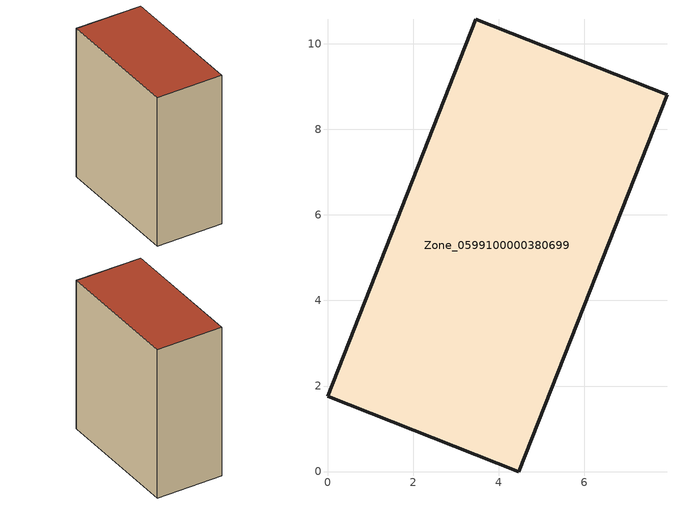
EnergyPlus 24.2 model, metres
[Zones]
Zone_0599100000380699
 floor ground (C_G): 0,1.76 3.47,10.57 7.93,8.81 4.47,0 z3.89
 wall outside (C_F): 3.47,10.57 0,1.76 4.47,0 7.93,8.81 3.47,10.57 z3.89:15.05
 roof outside (C_R): 4.47,0 7.93,8.81 3.47,10.57 0,1.76 z15.05
[BUILDING]
Pand.0599100000380699: North Axis=0; Terrain=City; Loads Convergence Tolerance Value=0.04; Temperature Convergence Tolerance Value=0.4; Solar Distribution=FullExterior; Maximum Number of Warmup Days=25; Minimum Number of Warmup Days=1
[Site:Location]
Rotterdam.The.Hague.AP_ZH_NLD Design_Conditions: Latitude=51.96; Longitude=4.45; Time Zone=1; Elevation=-4.5
[SITE:GROUNDTEMPERATURE:BUILDINGSURFACE]
18, 18, 18, 18, 18, 18, 18, 18, 18, 18, 18, 18
[MATERIAL] Thermal Absorptance=0.9; Solar Absorptance=0.7; Visible Absorptance=0.7
Name | Roughness | Thickness | Conductivity | Density | Specific Heat
G.TI.1992-2005 | MediumSmooth | 0.15 | 0.06 | 540 | 1210
F.TI.1992-2005 | Rough | 0.3 | 0.12 | 1920 | 840
R.TI.1992-2005 | MediumRough | 0.2 | 0.08 | 1500 | 1000
[CONSTRUCTION]
C_G: G.TI.1992-2005
C_F: F.TI.1992-2005
C_R: R.TI.1992-2005
[ZONE]
Zone_0599100000380699: Type=1; Multiplier=1; Ceiling Height=Autocalculate; Volume=Autocalculate; Floor Area=autocalculate; Part of Total Floor Area=Yes
[ZONEINFILTRATION:DESIGNFLOWRATE]
Infil_Zone_0599100000380699: Zone or ZoneList or Space or SpaceList=Zone_0599100000380699; Schedule=AlwaysOn; Design Flow Rate Calculation Method=Flow/Area; Flow Rate per Floor Area=0.0015; Constant Term Coefficient=1; Temperature Term Coefficient=0; Velocity Term Coefficient=0; Velocity Squared Term Coefficient=0
[HVACTEMPLATE:ZONE:IDEALLOADSAIRSYSTEM]
Zone_0599100000380699: Maximum Heating Supply Air Temperature=50; Minimum Cooling Supply Air Temperature=13; Maximum Heating Supply Air Humidity Ratio=0.0156; Minimum Cooling Supply Air Humidity Ratio=0.0077; Heating Limit=NoLimit; Cooling Limit=NoLimit; Dehumidification Control Type=ConstantSensibleHeatRatio; Cooling Sensible Heat Ratio=0.7; Dehumidification Setpoint=60; Humidification Control Type=None; Humidification Setpoint=30; Outdoor Air Method=None; Outdoor Air Flow Rate per Person=0.00944; Outdoor Air Flow Rate per Zone Floor Area=0; Outdoor Air Flow Rate per Zone=0; Demand Controlled Ventilation Type=None; Outdoor Air Economizer Type=NoEconomizer; Heat Recovery Type=None; Sensible Heat Recovery Effectiveness=0.7; Latent Heat Recovery Effectiveness=0.65
[ZONECONTROL:THERMOSTAT]
ThermostatControl_Zone_0599100000380699: Zone or ZoneList=Zone_0599100000380699; Control Type Schedule=DualSetpointControlType; Control 1=Thermostat_Zone_0599100000380699; Temperature Difference Between Cutout And Setpoint=0
[THERMOSTATSETPOINT:DUALSETPOINT]
Thermostat_Zone_0599100000380699: Heating Setpoint Temperature Schedule=HeatingSetpoint_Zone_0599100000380699; Cooling Setpoint Temperature Schedule=CoolingSetpoint_Zone_0599100000380699
[SCHEDULE:COMPACT]
HeatingSetpoint_Zone_0599100000380699: Through: 12/31, For: AllDays, Until: 24:00, 21
CoolingSetpoint_Zone_0599100000380699: Through: 12/31, For: AllDays, Until: 24:00, 24
DualSetpointControlType: Through: 12/31, For: AllDays, Until: 24:00, 4
AlwaysOn: Through: 12/31, For: AllDays, Until: 24:00, 1
